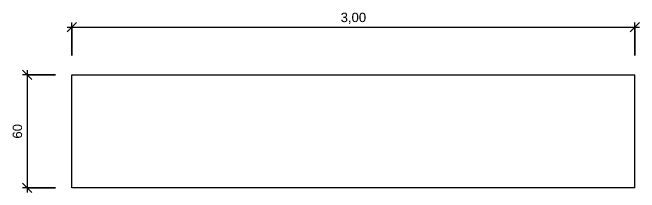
# Model space of a CAD drawing. Header units: millimetres. Extents: x 5059 to 16943, y -6200 to 11800.
# Drawn here: x 13601 to 16943, y -6200 to -5244 of the extents above; entities that cross this region are included whole.
import ezdxf

# ---------------------------------------------------------------- set-up
doc = ezdxf.new("R2010")
doc.units = ezdxf.units.MM
for name, color, linetype, lineweight in [('A-ANNO-DIMS', 211, 'Continuous', 9), ('A-ANNO-DIMS-25', 211, 'Continuous', 9), ('I-FURN', 30, 'Continuous', 9)]:
    doc.layers.add(name, color=color, linetype=linetype, lineweight=lineweight)
doc.styles.add('@Arial Unicode MS', font='ARIALUNI.TTF', dxfattribs={"height": 50})
doc.dimstyles.new('CRT_-__Metros_-_Linha_de_chamada_3_5_mm', dxfattribs={"dimscale": 304.8, "dimtxt": 50.292243, "dimasz": 0.164042, "dimexe": 0.082021, "dimexo": 0.0625, "dimgap": 0.04101, "dimtad": 1, "dimdec": 0, "dimlfac": 0.1, "dimdsep": 46, "dimtxsty": '@Arial Unicode MS', "dimblk1": 'OBLIQUE', "dimblk2": 'OBLIQUE', "dimsah": 1, "dimcen": 0.09, "dimdle": 0.082021, "dimazin": 0, "dimtfac": 1, "dimtdec": 4, "dimtix": 1, "dimtmove": 0, "dimatfit": 3, "dimfxl": 0.492126, "dimfxlon": 1, "dimtvp": 1, "dimtolj": 1, "dimtzin": 0, "dimarcsym": 2})
doc.dimstyles.new('CRT_-__Metros_-_Linha_de_chamada_3_5_mm_1', dxfattribs={"dimscale": 304.8, "dimtxt": 50.292243, "dimasz": 0.164042, "dimexe": 0.082021, "dimexo": 0.0625, "dimgap": 0.04101, "dimtad": 1, "dimlfac": 0.001, "dimrnd": 0.01, "dimzin": 0, "dimdsep": 46, "dimtxsty": '@Arial Unicode MS', "dimblk1": 'OBLIQUE', "dimblk2": 'OBLIQUE', "dimsah": 1, "dimcen": 0.09, "dimdle": 0.082021, "dimazin": 0, "dimtfac": 1, "dimtdec": 4, "dimtix": 1, "dimtmove": 0, "dimatfit": 3, "dimfxl": 0.492126, "dimfxlon": 1, "dimtvp": 1, "dimtolj": 1, "dimtzin": 0, "dimarcsym": 2})

# ---------------------------------------------------------------- blocks, each defined once
blk = doc.blocks.new('CLOSET 02 - CLOSET 02-4326823-VISTA SUPERIOR CLOSET 02')
at = {"layer": 'I-FURN'}
for p, q in [((-16329.7, -5575.4), (-13329.7, -5575.4)), ((-16329.7, -6175.4), (-16329.7, -5575.4)), ((-13329.7, -6175.4), (-13329.7, -5575.4)), ((-13329.7, -6175.4), (-16329.7, -6175.4))]:
    blk.add_line(p, q, dxfattribs=at)
blk = doc.blocks.new('DIMBLOCK80-VISTA SUPERIOR CLOSET 02')
at = {"layer": 'A-ANNO-DIMS-25', "lineweight": 18}
for p, q in [((13679.6, -5575.4), (13654.6, -5550.4)), ((13679.6, -5575.4), (13704.6, -5600.4)), ((13679.6, -6175.4), (13654.6, -6150.4)), ((13679.6, -6175.4), (13704.6, -6200.4))]:
    blk.add_line(p, q, dxfattribs=at)
at = {"layer": 'A-ANNO-DIMS-25'}
for p, q in [((13829.6, -5575.4), (13654.6, -5575.4)), ((13679.6, -5550.4), (13679.6, -6200.4)), ((13679.6, -5575.4), (13829.6, -5575.4)), ((13829.6, -6175.4), (13654.6, -6175.4)), ((13679.6, -6175.4), (13829.6, -6175.4))]:
    blk.add_line(p, q, dxfattribs=at)
at = {"layer": 'A-ANNO-DIMS-25', "color": 0, "insert": (13602.2, -5914.1), "char_height": 50, "width": 92.937, "attachment_point": 1, "rotation": 90, "line_spacing_factor": 1.117605, "style": '@Arial Unicode MS'}
blk.add_mtext('60', dxfattribs=at)
blk = doc.blocks.new('_Oblique')
at = {"color": 0, "linetype": 'ByBlock', "lineweight": -2}
blk.add_line((-0.5, -0.5), (0.5, 0.5), dxfattribs=at)
blk = doc.blocks.new('DIMBLOCK81-VISTA SUPERIOR CLOSET 02')
at = {"layer": 'A-ANNO-DIMS-25', "lineweight": 18}
for p, q in [((13917.8, -5321.7), (13942.8, -5296.7)), ((16917.8, -5321.7), (16942.8, -5296.7)), ((13917.8, -5321.7), (13892.8, -5346.7)), ((16917.8, -5321.7), (16892.8, -5346.7))]:
    blk.add_line(p, q, dxfattribs=at)
at = {"layer": 'A-ANNO-DIMS-25'}
for p, q in [((13917.8, -5471.7), (13917.8, -5296.7)), ((16917.8, -5471.7), (16917.8, -5296.7)), ((13892.8, -5321.7), (16942.8, -5321.7)), ((13917.8, -5321.7), (13917.8, -5471.7)), ((16917.8, -5321.7), (16917.8, -5471.7))]:
    blk.add_line(p, q, dxfattribs=at)
at = {"layer": 'A-ANNO-DIMS-25', "color": 0, "insert": (15350.1, -5244.3), "char_height": 50, "width": 162.337, "attachment_point": 1, "line_spacing_factor": 1.117605, "style": '@Arial Unicode MS'}
blk.add_mtext('3,00', dxfattribs=at)

msp = doc.modelspace()

# ---------------------------------------------------------------- block references
at = {"layer": 'I-FURN'}
msp.add_blockref('CLOSET 02 - CLOSET 02-4326823-VISTA SUPERIOR CLOSET 02', (30247.439, 0), dxfattribs=at)

# ---------------------------------------------------------------- dimensions: what is measured, and where the dimension line sits
at = {"layer": 'A-ANNO-DIMS'}
dim = msp.add_linear_dim(base=(16917.788, -5321.712), p1=(13917.788, -5471.712), p2=(16917.788, -5471.712), dimstyle='CRT_-__Metros_-_Linha_de_chamada_3_5_mm_1', override={"dimpost": '<>', "dimfxl": 3000}, dxfattribs=at)
dim.commit()
dim.dimension.update_dxf_attribs({"geometry": 'DIMBLOCK81-VISTA SUPERIOR CLOSET 02', "text_midpoint": (15417.788, -5283.667)})
dim = msp.add_linear_dim(base=(13679.598, -6175.38), p1=(13829.598, -5575.38), p2=(13829.598, -6175.38), angle=90, dimstyle='CRT_-__Metros_-_Linha_de_chamada_3_5_mm', override={"dimpost": '<>', "dimfxl": 600}, dxfattribs=at)
dim.commit()
dim.dimension.update_dxf_attribs({"geometry": 'DIMBLOCK80-VISTA SUPERIOR CLOSET 02', "text_midpoint": (13641.552, -5875.38)})

doc.saveas('drawing.dxf')
